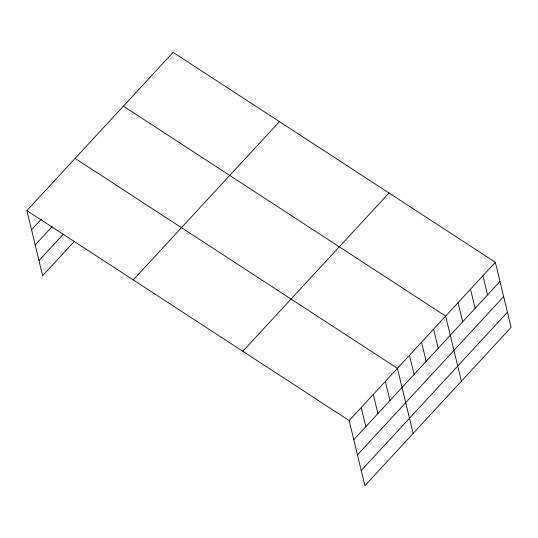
<?xml version="1.0" encoding="UTF-8"?>
<svg xmlns="http://www.w3.org/2000/svg" width="538" height="538" viewBox="0 0 538 538"><rect width="100%" height="100%" fill="white"/><g stroke="black" fill="none" stroke-linecap="round" stroke-linejoin="round"><path stroke-width="0.81" d="M26.9 210.627L173.095 52.347L495.35 262.288L511.1 327.373L364.905 485.653L349.162 420.561L26.9 210.627L42.643 275.712L74.446 241.286M31.534 229.766L41.399 219.087M35.199 244.931L52.193 226.532M38.978 260.553L63.101 234.434M133.242 279.901L279.437 121.628M242.813 351.28L389.008 193.007M349.162 420.561L495.35 262.288M353.789 439.707L499.984 281.435M357.461 454.872L503.655 296.593M361.24 470.488L507.435 312.215M123.39 106.161L445.646 316.102L461.396 381.193M75.145 158.394L397.4 368.335L413.15 433.42M482.929 275.738L487.556 294.885M470.501 289.195L475.135 308.341M458.073 302.645L462.707 321.791M433.588 329.162L438.221 348.301M421.523 342.215L426.157 361.361M409.465 355.275L414.099 374.421M385.342 381.388L389.976 400.534M373.285 394.448L377.911 413.594M361.22 407.508L365.853 426.654"/></g></svg>
